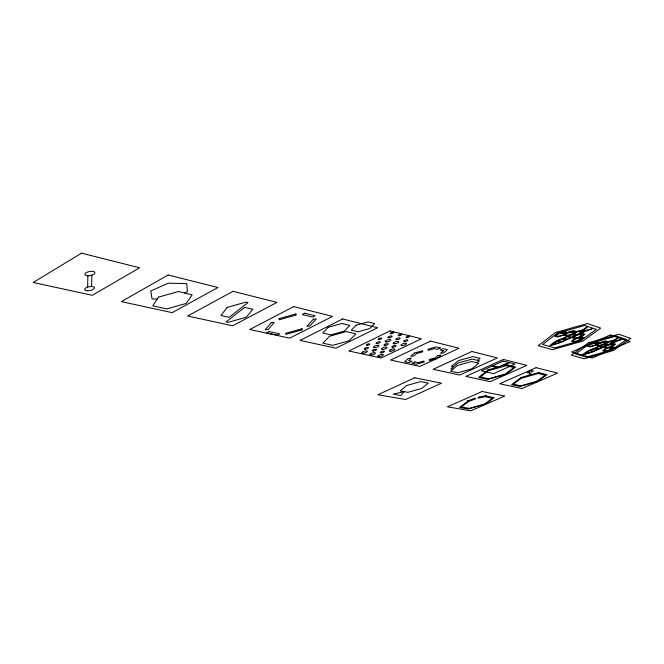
<?xml version="1.0" encoding="UTF-8"?>
<svg xmlns="http://www.w3.org/2000/svg" width="664" height="664" viewBox="0 0 664 664"><rect width="100%" height="100%" fill="white"/><g stroke="black" fill="none" stroke-linecap="round" stroke-linejoin="round"><path stroke-width="1" d="M87.656 287.114L87.864 275.734M91.59 286.499L91.881 275.12M529.15 375.218L529.573 372.106L527.266 372.761L530.561 370.321L533.424 371.027L531.117 371.674L530.677 374.786M477.582 360.353L480.055 358.361L472.851 356.593L458.384 360.66L451.395 366.42L453.321 366.852M476.976 362.768L479.433 360.801L472.262 359.066L457.878 363.108L450.939 368.81L452.856 369.234M487.999 370.105L478.595 377.442L487.741 379.451L506.051 374.297L515.671 367.018L506.773 364.827M488.911 370.321L480.421 376.928L488.654 378.746L505.179 374.098L513.853 367.524L505.81 365.565M567.429 332.448L564.591 331.543L558.134 333.361L554.564 336.067L557.436 336.947L563.844 335.146L567.429 332.448L573.862 330.639L576.651 331.543L583.05 329.742L586.719 327.028L587.349 327.236L583.681 329.95L585.158 330.44L592.155 328.854C577.555 333.494 565.006 342.317 549.792 345.703C557.486 338.433 568.309 337.511 576.651 331.543M520.916 377.75L511.546 384.672L519.895 386.506L537.4 381.576L546.97 374.703L538.844 372.703M574.974 338.623L571.438 341.23L574.161 342.068L580.402 340.317L583.971 337.71L581.274 336.847L574.974 338.623L572.227 337.76M521.746 377.94L513.289 384.182L520.808 385.842L536.612 381.393L545.227 375.193L537.89 373.4M581.274 336.847L584.868 334.208L582.154 333.328M599.534 342.657L596.969 341.836L590.827 343.562L587.308 346.093L589.906 346.89L595.99 345.18L599.534 342.657L605.643 340.939L608.166 341.752L614.258 340.043L617.869 337.495M622.79 339.155C608.813 343.578 596.629 351.779 582.112 355.066C589.698 348.343 600.007 347.305 608.166 341.752M618.441 337.685L614.831 340.225L616.159 340.665L622.226 338.964M606.074 348.326L602.58 350.775L605.053 351.53L610.996 349.862L614.507 347.413L612.067 346.641L606.074 348.326L603.584 347.546M612.067 346.641L615.611 344.159L613.154 343.363M498.539 367.134L508.865 362.502M509.462 362.652L498.299 367.441M184.426 292.973L187.414 291.662L186.7 283.619L168.282 283.179L150.778 290.948L152.048 298.924L157.235 298.999M496.68 367.433L487.542 370.006L489.368 370.421L505.337 365.93L507.254 364.461L502.333 365.839M498.116 367.026L499.859 366.536M492.779 365.748L498.838 367.2L497.759 367.69L491.692 366.237M563.105 338.681L565.911 339.536M595.035 348.459L597.567 349.239M563.844 335.146L566.666 336.026M595.99 345.18L598.546 345.977M573.04 334.233L575.804 335.113M604.605 344.267L607.112 345.064M158.464 297.123L152.795 305.838L166.706 308.893L186.136 303.456L192.162 294.824L178.408 291.537L158.464 297.123M227.154 307.382L220.946 315.508L229.121 317.342L247.971 302.593L245.995 302.112L227.154 307.382M252.743 309.275L246.327 317.226L228.034 322.355L226.084 321.924L244.734 307.366L252.743 309.275M404.094 391.635L400.89 395.512L393.212 394.159L404.094 391.635M271.261 322.629L265.177 329.776L268.165 329.527L274.273 322.38L271.261 322.629M313.383 319.176L306.942 326.24L309.831 325.991L316.288 318.936L313.383 319.176M328.215 327.277L322.795 333.004L330.879 334.872L344.276 331.112L349.837 325.418L341.86 323.451L328.215 327.277M329.535 336.266L322.895 343.172L332.747 345.33L349.098 340.748L355.945 333.892L346.243 331.577L329.535 336.266M478.993 397.047L477.964 398.101L483.89 397.022L486.546 395.669L478.993 397.047M356.161 325.202L351.256 330.174L358.029 331.809L369.632 328.555L374.637 323.617L367.947 321.899L356.161 325.202M408.269 358.502L404.642 361.722L409.007 362.677L411.912 361.316L408.651 360.602L411.381 358.178L408.269 358.502M414.436 353.032L410.734 356.311L413.855 355.995L416.635 353.538L422.694 351.837L422.553 350.75L414.436 353.032M437.991 355.447L435.186 357.846L429.259 359.514L429.384 360.544L437.269 358.328L441.029 355.132L437.991 355.447M443.378 350.841L440.531 353.273L443.569 352.966L447.387 349.712L443.203 348.683L440.232 350.077L443.378 350.841M406.584 385.552L400.259 390.938L407.887 392.324L421.731 388.432L428.205 383.078L420.694 381.584L406.584 385.552M457.388 365.524L450.491 371.176L457.762 372.77L471.789 368.827L478.819 363.208L471.689 361.507L457.388 365.524M555.461 332.531L538.189 345.687L552.265 349.696L582.884 341.088L600.704 328.107L587.383 323.551L555.461 332.531M468.128 400.956L459.563 407.455L468.336 408.991L485.459 404.168L494.215 397.703L485.65 396.026L484.778 396.674L492.514 398.184L484.629 404.011L469.166 408.368L461.272 406.982L469 401.122L468.128 400.956M557.461 333.154L542.588 344.45L554.639 347.928L581.025 340.507L596.313 329.344L584.818 325.468L557.461 333.154M558.798 333.569L556.05 335.644L558.258 336.324L563.188 334.938L565.944 332.863L563.761 332.174L558.798 333.569M553.917 343.288L552.05 344.691L555.444 343.736L553.917 343.288M557.013 340.972L554.722 342.682L556.897 343.329L561.014 342.167L557.013 340.972M568.085 332.656L565.321 334.731L567.488 335.411L572.393 334.025L575.173 331.958L573.024 331.27L568.085 332.656M566.898 336.532L564.574 338.267L566.724 338.93L570.857 337.768L566.898 336.532M564.45 339.951L562.151 341.661L558.15 340.458L562.292 339.296L564.45 339.951M577.29 331.751L574.509 333.818L576.634 334.498L581.523 333.12L584.312 331.062L579.415 332.44L582.203 330.365L577.29 331.751M574.343 335.527L572.003 337.254L568.044 336.017L572.21 334.847L574.343 335.527M576.443 335.312L573.688 337.353L575.804 338.009L580.643 336.648L583.407 334.614L581.315 333.942L576.443 335.312M582.843 330.581L581.722 331.402L583.681 330.855L582.843 330.581M580.9 334.249L580.07 334.863L581.224 335.237L579.705 336.349L580.328 336.548L582.685 334.822L580.9 334.249M575.605 338.814L572.883 340.823L574.974 341.47L579.78 340.117L582.519 338.117L580.444 337.453L575.605 338.814M580.029 337.76L579.207 338.366L580.353 338.723L578.85 339.827L579.473 340.018L581.797 338.316L580.029 337.76M539.317 372.355L537.408 373.749L522.161 378.04L520.501 377.65L539.317 372.355M588.412 342.815L571.331 355.132L584.088 358.767L613.237 350.559L630.8 338.399L618.748 334.282L588.412 342.815M590.221 343.379L575.522 353.953L586.436 357.107L611.561 350.036L626.617 339.578L616.217 336.067L590.221 343.379M591.425 343.753L588.719 345.695L590.711 346.309L595.4 344.989L598.123 343.056L596.147 342.425L591.425 343.753M586.129 352.8L584.287 354.111L587.507 353.207L586.129 352.8M589.184 350.625L586.926 352.235L588.893 352.816L592.819 351.712L589.184 350.625M600.123 342.84L597.401 344.782L599.36 345.396L604.024 344.085L606.763 342.151L604.821 341.52L600.123 342.84M598.721 346.442L596.43 348.069L598.38 348.666L602.314 347.562L598.721 346.442M596.181 349.629L593.906 351.239L590.288 350.144L594.23 349.032L596.181 349.629M608.747 341.943L606.008 343.877L607.933 344.491L612.581 343.18L615.329 341.246L610.673 342.558L613.428 340.624L608.747 341.943M605.717 345.454L603.41 347.081L599.833 345.961L603.792 344.848L605.717 345.454M607.693 345.247L604.97 347.156L606.888 347.753L611.494 346.459L614.225 344.55L612.324 343.944L607.693 345.247M614.001 340.815L612.897 341.587L614.764 341.064L614.001 340.815M611.918 344.226L611.096 344.807L612.142 345.139L610.639 346.185L611.212 346.367L613.528 344.749L611.918 344.226M606.647 348.5L603.958 350.384L605.859 350.974L610.432 349.679L613.129 347.803L611.245 347.206L606.647 348.5M610.838 347.488L610.025 348.06L611.063 348.384L609.585 349.422L612.44 347.994L610.838 347.488M81.547 253.158L33.2 282.49L92.279 295.314L139.623 267.791L81.547 253.158M168.158 274.979L121.363 301.622L172.183 312.653L217.941 287.52L168.158 274.979M233.031 291.322L187.613 316.006L232.624 325.775L276.996 302.402L233.031 291.322M293.712 306.619L249.764 329.493L289.637 338.142L332.556 316.404L293.712 306.619M269.177 331.568L266.704 332.838L277.253 335.129L279.702 333.876L269.177 331.568M304.817 313.225L302.261 314.537L312.586 317.068L315.118 315.773L304.817 313.225M342.69 318.952L300.045 340.408L335.976 348.202L377.617 327.759L342.69 318.952M390.075 330.896L348.799 350.982L381.094 357.996L421.399 338.789L390.075 330.896M430.596 341.105L390.581 360.054L419.905 366.42L458.998 348.26L430.596 341.105M440.373 347.986L437.393 349.38L434.198 348.6L428.131 350.31L427.998 349.214L436.115 346.94L440.373 347.986M414.809 361.963L411.912 363.316L416.195 364.254L424.088 362.038L423.947 361.008L418.021 362.668L414.809 361.963M414.685 377.816L377.916 394.748L405.546 399.512L441.535 383.228L414.685 377.816M471.838 351.497L433.177 369.3L459.621 375.036L497.402 357.938L471.838 351.497M503.387 359.448L465.813 376.38L490.148 381.667L526.876 365.366L503.387 359.448M503.163 361.075L481.408 370.869L493.559 373.649L515.065 364.046L503.163 361.075M482.164 391.486L447.411 406.816L470.734 410.842L504.773 396.043L482.164 391.486M536.122 367.69L499.726 383.742L521.962 388.564L557.553 373.093L536.122 367.69M610.332 334.963L571.629 352.028L592.255 358.004L630.028 341.587L610.332 334.963M474.785 398.234L467.232 401.106L469.888 400.965L475.814 398.707L474.785 398.234M295.845 313.931L278.83 318.703L279.32 319.766L296.293 315.01L295.845 313.931M301.979 328.755L285.537 333.369L285.993 334.365L302.394 329.759L301.979 328.755M563.346 332.49L559.13 333.677L565.205 333.079L563.346 332.49M572.6 331.577L568.409 332.764L574.426 332.166L572.6 331.577M595.732 342.715L591.732 343.844L597.417 343.246L595.732 342.715M604.406 341.811L600.422 342.939L606.058 342.342L604.406 341.811M87.49 275.718A5.104 2.058 -10.6 0 0 94.944 272.68A5.104 2.058 -10.6 0 0 87.291 272.14A5.104 2.058 -10.6 0 0 87.49 275.718M87.225 290.741A4.98 1.95 -10.7 0 0 94.487 287.803A4.98 1.95 -10.7 0 0 87.025 287.346A4.98 1.95 -10.7 0 0 87.225 290.741M379.161 356.701A2.88 0.871 -15.9 0 0 383.269 354.833A2.88 0.871 -15.9 0 0 379.044 355.165A2.88 0.871 -15.9 0 0 379.161 356.701M371.259 354.983A2.905 0.888 -15.8 0 0 375.401 353.09A2.905 0.888 -15.8 0 0 371.11 353.422A2.905 0.888 -15.8 0 0 371.259 354.983M363.208 353.223A2.938 0.905 -15.7 0 0 367.375 351.314A2.938 0.905 -15.7 0 0 363.034 351.646A2.938 0.905 -15.7 0 0 363.208 353.223M390.864 351.181A2.897 0.88 -16.1 0 0 394.831 349.247A2.897 0.88 -16.1 0 0 390.44 349.712A2.897 0.88 -16.1 0 0 390.864 351.181M386.656 341.91A2.971 0.921 -16.1 0 0 390.905 339.96A2.971 0.921 -16.1 0 0 386.564 340.275A2.971 0.921 -16.1 0 0 386.656 341.91M394.748 343.778A2.938 0.905 -16.2 0 0 398.782 341.794A2.938 0.905 -16.2 0 0 394.341 342.259A2.938 0.905 -16.2 0 0 394.748 343.778M402.517 345.62A2.913 0.888 -16.3 0 0 406.517 343.661A2.913 0.888 -16.3 0 0 402.135 344.126A2.913 0.888 -16.3 0 0 402.517 345.62M374.869 347.596A2.955 0.913 -15.9 0 0 379.078 345.662A2.955 0.913 -15.9 0 0 374.737 345.994A2.955 0.913 -15.9 0 0 374.869 347.596M382.854 349.413A2.922 0.896 -16 0 0 387.029 347.504A2.922 0.896 -16 0 0 382.746 347.828A2.922 0.896 -16 0 0 382.854 349.413M381.335 352.8A2.175 0.664 -15.9 0 0 384.439 351.38A2.175 0.664 -15.9 0 0 381.244 351.629A2.175 0.664 -15.9 0 0 381.335 352.8M373.392 351.024A2.2 0.672 -15.8 0 0 376.513 349.588A2.2 0.672 -15.8 0 0 373.284 349.845A2.2 0.672 -15.8 0 0 373.392 351.024M365.3 349.214A2.216 0.689 -15.7 0 0 368.445 347.77A2.216 0.689 -15.7 0 0 365.167 348.019A2.216 0.689 -15.7 0 0 365.3 349.214M377.061 343.52A2.233 0.697 -15.9 0 0 380.24 342.06A2.233 0.697 -15.9 0 0 376.961 342.3A2.233 0.697 -15.9 0 0 377.061 343.52M385.087 345.396A2.208 0.681 -16 0 0 388.241 343.944A2.208 0.681 -16 0 0 385.012 344.193A2.208 0.681 -16 0 0 385.087 345.396M393.096 347.222A2.191 0.672 -16.1 0 0 396.093 345.753A2.191 0.672 -16.1 0 0 392.781 346.102A2.191 0.672 -16.1 0 0 393.096 347.222M404.841 341.595A2.2 0.681 -16.3 0 0 407.87 340.109A2.2 0.681 -16.3 0 0 404.559 340.449A2.2 0.681 -16.3 0 0 404.841 341.595M397.039 339.694A2.224 0.689 -16.2 0 0 400.093 338.192A2.224 0.689 -16.2 0 0 396.732 338.54A2.224 0.689 -16.2 0 0 397.039 339.694M389.087 337.76A2.241 0.705 -16.1 0 0 392.158 336.241A2.241 0.705 -16.1 0 0 388.755 336.582A2.241 0.705 -16.1 0 0 389.087 337.76M407.057 337.644A1.851 0.573 -16.3 0 0 409.605 336.399A1.851 0.573 -16.3 0 0 406.824 336.681A1.851 0.573 -16.3 0 0 407.057 337.644M399.213 335.693A1.867 0.581 -16.2 0 0 401.778 334.432A1.867 0.581 -16.2 0 0 398.964 334.714A1.867 0.581 -16.2 0 0 399.213 335.693M391.221 333.71A1.884 0.598 -16.1 0 0 393.802 332.423A1.884 0.598 -16.1 0 0 390.947 332.714A1.884 0.598 -16.1 0 0 391.221 333.71M379.111 339.536A1.876 0.589 -15.9 0 0 381.783 338.308A1.876 0.589 -15.9 0 0 379.028 338.499A1.876 0.589 -15.9 0 0 379.111 339.536M367.242 345.297A1.859 0.581 -15.8 0 0 369.889 344.077A1.859 0.581 -15.8 0 0 367.134 344.284A1.859 0.581 -15.8 0 0 367.242 345.297"/></g></svg>
